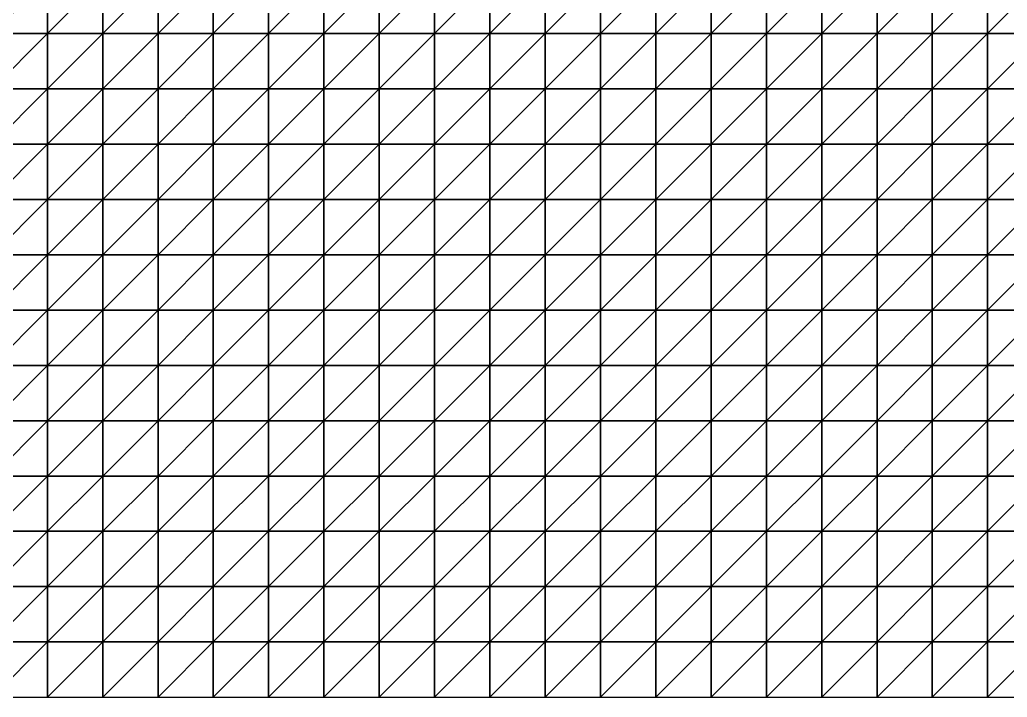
# Model space of a CAD drawing. Extents: x 504700 to 505400, y 9011750 to 9012250.
# Drawn here: x 505045 to 505223.5, y 9011750 to 9011872.5 of the extents above; entities that cross this region are included whole.
import ezdxf

# ---------------------------------------------------------------- set-up
doc = ezdxf.new("R2010")
doc.units = 0

msp = doc.modelspace()

# ---------------------------------------------------------------- linework, layer by layer
at = {"layer": 'TOPO_JUNI'}
for points in [[(505040, 9011870, 336.17), (505050, 9011870, 336.96), (505050, 9011880, 336.84)], [(505040, 9011870, 336.17), (505050, 9011880, 336.84), (505040, 9011880, 336.04)], [(505050, 9011870, 336.96), (505060, 9011870, 337.62), (505060, 9011880, 337.51)], [(505050, 9011870, 336.96), (505060, 9011880, 337.51), (505050, 9011880, 336.84)], [(505060, 9011870, 337.62), (505070, 9011870, 338.19), (505070, 9011880, 338.09)], [(505060, 9011870, 337.62), (505070, 9011880, 338.09), (505060, 9011880, 337.51)], [(505070, 9011870, 338.19), (505080, 9011870, 338.63), (505080, 9011880, 338.54)], [(505070, 9011870, 338.19), (505080, 9011880, 338.54), (505070, 9011880, 338.09)], [(505080, 9011870, 338.63), (505090, 9011870, 338.98), (505090, 9011880, 338.9)], [(505080, 9011870, 338.63), (505090, 9011880, 338.9), (505080, 9011880, 338.54)], [(505090, 9011870, 338.98), (505100, 9011870, 339.21), (505100, 9011880, 339.15)], [(505090, 9011870, 338.98), (505100, 9011880, 339.15), (505090, 9011880, 338.9)], [(505100, 9011870, 339.21), (505110, 9011870, 339.39), (505110, 9011880, 339.33)], [(505100, 9011870, 339.21), (505110, 9011880, 339.33), (505100, 9011880, 339.15)], [(505110, 9011870, 339.39), (505120, 9011870, 339.49), (505120, 9011880, 339.44)], [(505110, 9011870, 339.39), (505120, 9011880, 339.44), (505110, 9011880, 339.33)], [(505120, 9011870, 339.49), (505130, 9011870, 339.56), (505130, 9011880, 339.52)], [(505120, 9011870, 339.49), (505130, 9011880, 339.52), (505120, 9011880, 339.44)], [(505130, 9011870, 339.56), (505140, 9011870, 339.62), (505140, 9011880, 339.59)], [(505130, 9011870, 339.56), (505140, 9011880, 339.59), (505130, 9011880, 339.52)], [(505140, 9011870, 339.62), (505150, 9011870, 339.7), (505150, 9011880, 339.67)], [(505140, 9011870, 339.62), (505150, 9011880, 339.67), (505140, 9011880, 339.59)], [(505150, 9011870, 339.7), (505160, 9011870, 339.82), (505160, 9011880, 339.8)], [(505150, 9011870, 339.7), (505160, 9011880, 339.8), (505150, 9011880, 339.67)], [(505160, 9011870, 339.82), (505170, 9011870, 339.98), (505170, 9011880, 339.97)], [(505160, 9011870, 339.82), (505170, 9011880, 339.97), (505160, 9011880, 339.8)], [(505170, 9011870, 339.98), (505180, 9011870, 340.24), (505180, 9011880, 340.23)], [(505170, 9011870, 339.98), (505180, 9011880, 340.23), (505170, 9011880, 339.97)], [(505180, 9011870, 340.24), (505190, 9011870, 340.56), (505190, 9011880, 340.56)], [(505180, 9011870, 340.24), (505190, 9011880, 340.56), (505180, 9011880, 340.23)], [(505190, 9011870, 340.56), (505200, 9011870, 340.99), (505200, 9011880, 340.99)], [(505190, 9011870, 340.56), (505200, 9011880, 340.99), (505190, 9011880, 340.56)], [(505200, 9011870, 340.99), (505210, 9011870, 341.48), (505210, 9011880, 341.49)], [(505200, 9011870, 340.99), (505210, 9011880, 341.49), (505200, 9011880, 340.99)], [(505210, 9011870, 341.48), (505220, 9011870, 342.08), (505220, 9011880, 342.09)], [(505210, 9011870, 341.48), (505220, 9011880, 342.09), (505210, 9011880, 341.49)], [(505220, 9011870, 342.08), (505230, 9011870, 342.73), (505230, 9011880, 342.74)], [(505220, 9011870, 342.08), (505230, 9011880, 342.74), (505220, 9011880, 342.09)], [(505040, 9011860, 336.3), (505050, 9011860, 337.08), (505050, 9011870, 336.96)], [(505040, 9011860, 336.3), (505050, 9011870, 336.96), (505040, 9011870, 336.17)], [(505050, 9011860, 337.08), (505060, 9011860, 337.73), (505060, 9011870, 337.62)], [(505050, 9011860, 337.08), (505060, 9011870, 337.62), (505050, 9011870, 336.96)], [(505060, 9011860, 337.73), (505070, 9011860, 338.29), (505070, 9011870, 338.19)], [(505060, 9011860, 337.73), (505070, 9011870, 338.19), (505060, 9011870, 337.62)], [(505070, 9011860, 338.29), (505080, 9011860, 338.71), (505080, 9011870, 338.63)], [(505070, 9011860, 338.29), (505080, 9011870, 338.63), (505070, 9011870, 338.19)], [(505080, 9011860, 338.71), (505090, 9011860, 339.05), (505090, 9011870, 338.98)], [(505080, 9011860, 338.71), (505090, 9011870, 338.98), (505080, 9011870, 338.63)], [(505090, 9011860, 339.05), (505100, 9011860, 339.28), (505100, 9011870, 339.21)], [(505090, 9011860, 339.05), (505100, 9011870, 339.21), (505090, 9011870, 338.98)], [(505100, 9011860, 339.28), (505110, 9011860, 339.44), (505110, 9011870, 339.39)], [(505100, 9011860, 339.28), (505110, 9011870, 339.39), (505100, 9011870, 339.21)], [(505110, 9011860, 339.44), (505120, 9011860, 339.53), (505120, 9011870, 339.49)], [(505110, 9011860, 339.44), (505120, 9011870, 339.49), (505110, 9011870, 339.39)], [(505120, 9011860, 339.53), (505130, 9011860, 339.59), (505130, 9011870, 339.56)], [(505120, 9011860, 339.53), (505130, 9011870, 339.56), (505120, 9011870, 339.49)], [(505130, 9011860, 339.59), (505140, 9011860, 339.65), (505140, 9011870, 339.62)], [(505130, 9011860, 339.59), (505140, 9011870, 339.62), (505130, 9011870, 339.56)], [(505140, 9011860, 339.65), (505150, 9011860, 339.71), (505150, 9011870, 339.7)], [(505140, 9011860, 339.65), (505150, 9011870, 339.7), (505140, 9011870, 339.62)], [(505150, 9011860, 339.71), (505160, 9011860, 339.82), (505160, 9011870, 339.82)], [(505150, 9011860, 339.71), (505160, 9011870, 339.82), (505150, 9011870, 339.7)], [(505160, 9011860, 339.82), (505170, 9011860, 339.98), (505170, 9011870, 339.98)], [(505160, 9011860, 339.82), (505170, 9011870, 339.98), (505160, 9011870, 339.82)], [(505170, 9011860, 339.98), (505180, 9011860, 340.23), (505180, 9011870, 340.24)], [(505170, 9011860, 339.98), (505180, 9011870, 340.24), (505170, 9011870, 339.98)], [(505180, 9011860, 340.23), (505190, 9011860, 340.55), (505190, 9011870, 340.56)], [(505180, 9011860, 340.23), (505190, 9011870, 340.56), (505180, 9011870, 340.24)], [(505190, 9011860, 340.55), (505200, 9011860, 340.97), (505200, 9011870, 340.99)], [(505190, 9011860, 340.55), (505200, 9011870, 340.99), (505190, 9011870, 340.56)], [(505200, 9011860, 340.97), (505210, 9011860, 341.47), (505210, 9011870, 341.48)], [(505200, 9011860, 340.97), (505210, 9011870, 341.48), (505200, 9011870, 340.99)], [(505210, 9011860, 341.47), (505220, 9011860, 342.05), (505220, 9011870, 342.08)], [(505210, 9011860, 341.47), (505220, 9011870, 342.08), (505210, 9011870, 341.48)], [(505220, 9011860, 342.05), (505230, 9011860, 342.7), (505230, 9011870, 342.73)], [(505220, 9011860, 342.05), (505230, 9011870, 342.73), (505220, 9011870, 342.08)], [(505040, 9011850, 336.43), (505050, 9011850, 337.19), (505050, 9011860, 337.08)], [(505040, 9011850, 336.43), (505050, 9011860, 337.08), (505040, 9011860, 336.3)], [(505050, 9011850, 337.19), (505060, 9011850, 337.83), (505060, 9011860, 337.73)], [(505050, 9011850, 337.19), (505060, 9011860, 337.73), (505050, 9011860, 337.08)], [(505060, 9011850, 337.83), (505070, 9011850, 338.37), (505070, 9011860, 338.29)], [(505060, 9011850, 337.83), (505070, 9011860, 338.29), (505060, 9011860, 337.73)], [(505070, 9011850, 338.37), (505080, 9011850, 338.79), (505080, 9011860, 338.71)], [(505070, 9011850, 338.37), (505080, 9011860, 338.71), (505070, 9011860, 338.29)], [(505080, 9011850, 338.79), (505090, 9011850, 339.11), (505090, 9011860, 339.05)], [(505080, 9011850, 338.79), (505090, 9011860, 339.05), (505080, 9011860, 338.71)], [(505090, 9011850, 339.11), (505100, 9011850, 339.33), (505100, 9011860, 339.28)], [(505090, 9011850, 339.11), (505100, 9011860, 339.28), (505090, 9011860, 339.05)], [(505100, 9011850, 339.33), (505110, 9011850, 339.48), (505110, 9011860, 339.44)], [(505100, 9011850, 339.33), (505110, 9011860, 339.44), (505100, 9011860, 339.28)], [(505110, 9011850, 339.48), (505120, 9011850, 339.56), (505120, 9011860, 339.53)], [(505110, 9011850, 339.48), (505120, 9011860, 339.53), (505110, 9011860, 339.44)], [(505120, 9011850, 339.56), (505130, 9011850, 339.62), (505130, 9011860, 339.59)], [(505120, 9011850, 339.56), (505130, 9011860, 339.59), (505120, 9011860, 339.53)], [(505130, 9011850, 339.62), (505140, 9011850, 339.66), (505140, 9011860, 339.65)], [(505130, 9011850, 339.62), (505140, 9011860, 339.65), (505130, 9011860, 339.59)], [(505140, 9011850, 339.66), (505150, 9011850, 339.72), (505150, 9011860, 339.71)], [(505140, 9011850, 339.66), (505150, 9011860, 339.71), (505140, 9011860, 339.65)], [(505150, 9011850, 339.72), (505160, 9011850, 339.82), (505160, 9011860, 339.82)], [(505150, 9011850, 339.72), (505160, 9011860, 339.82), (505150, 9011860, 339.71)], [(505160, 9011850, 339.82), (505170, 9011850, 339.97), (505170, 9011860, 339.98)], [(505160, 9011850, 339.82), (505170, 9011860, 339.98), (505160, 9011860, 339.82)], [(505170, 9011850, 339.97), (505180, 9011850, 340.21), (505180, 9011860, 340.23)], [(505170, 9011850, 339.97), (505180, 9011860, 340.23), (505170, 9011860, 339.98)], [(505180, 9011850, 340.21), (505190, 9011850, 340.52), (505190, 9011860, 340.55)], [(505180, 9011850, 340.21), (505190, 9011860, 340.55), (505180, 9011860, 340.23)], [(505190, 9011850, 340.52), (505200, 9011850, 340.94), (505200, 9011860, 340.97)], [(505190, 9011850, 340.52), (505200, 9011860, 340.97), (505190, 9011860, 340.55)], [(505200, 9011850, 340.94), (505210, 9011850, 341.43), (505210, 9011860, 341.47)], [(505200, 9011850, 340.94), (505210, 9011860, 341.47), (505200, 9011860, 340.97)], [(505210, 9011850, 341.43), (505220, 9011850, 342.02), (505220, 9011860, 342.05)], [(505210, 9011850, 341.43), (505220, 9011860, 342.05), (505210, 9011860, 341.47)], [(505220, 9011850, 342.02), (505230, 9011850, 342.67), (505230, 9011860, 342.7)], [(505220, 9011850, 342.02), (505230, 9011860, 342.7), (505220, 9011860, 342.05)], [(505040, 9011840, 336.55), (505050, 9011840, 337.3), (505050, 9011850, 337.19)], [(505040, 9011840, 336.55), (505050, 9011850, 337.19), (505040, 9011850, 336.43)], [(505050, 9011840, 337.3), (505060, 9011840, 337.92), (505060, 9011850, 337.83)], [(505050, 9011840, 337.3), (505060, 9011850, 337.83), (505050, 9011850, 337.19)], [(505060, 9011840, 337.92), (505070, 9011840, 338.46), (505070, 9011850, 338.37)], [(505060, 9011840, 337.92), (505070, 9011850, 338.37), (505060, 9011850, 337.83)], [(505070, 9011840, 338.46), (505080, 9011840, 338.86), (505080, 9011850, 338.79)], [(505070, 9011840, 338.46), (505080, 9011850, 338.79), (505070, 9011850, 338.37)], [(505080, 9011840, 338.86), (505090, 9011840, 339.17), (505090, 9011850, 339.11)], [(505080, 9011840, 338.86), (505090, 9011850, 339.11), (505080, 9011850, 338.79)], [(505090, 9011840, 339.17), (505100, 9011840, 339.37), (505100, 9011850, 339.33)], [(505090, 9011840, 339.17), (505100, 9011850, 339.33), (505090, 9011850, 339.11)], [(505100, 9011840, 339.37), (505110, 9011840, 339.51), (505110, 9011850, 339.48)], [(505100, 9011840, 339.37), (505110, 9011850, 339.48), (505100, 9011850, 339.33)], [(505110, 9011840, 339.51), (505120, 9011840, 339.59), (505120, 9011850, 339.56)], [(505110, 9011840, 339.51), (505120, 9011850, 339.56), (505110, 9011850, 339.48)], [(505120, 9011840, 339.59), (505130, 9011840, 339.63), (505130, 9011850, 339.62)], [(505120, 9011840, 339.59), (505130, 9011850, 339.62), (505120, 9011850, 339.56)], [(505130, 9011840, 339.63), (505140, 9011840, 339.66), (505140, 9011850, 339.66)], [(505130, 9011840, 339.63), (505140, 9011850, 339.66), (505130, 9011850, 339.62)], [(505140, 9011840, 339.66), (505150, 9011840, 339.71), (505150, 9011850, 339.72)], [(505140, 9011840, 339.66), (505150, 9011850, 339.72), (505140, 9011850, 339.66)], [(505150, 9011840, 339.71), (505160, 9011840, 339.81), (505160, 9011850, 339.82)], [(505150, 9011840, 339.71), (505160, 9011850, 339.82), (505150, 9011850, 339.72)], [(505160, 9011840, 339.81), (505170, 9011840, 339.95), (505170, 9011850, 339.97)], [(505160, 9011840, 339.81), (505170, 9011850, 339.97), (505160, 9011850, 339.82)], [(505170, 9011840, 339.95), (505180, 9011840, 340.18), (505180, 9011850, 340.21)], [(505170, 9011840, 339.95), (505180, 9011850, 340.21), (505170, 9011850, 339.97)], [(505180, 9011840, 340.18), (505190, 9011840, 340.49), (505190, 9011850, 340.52)], [(505180, 9011840, 340.18), (505190, 9011850, 340.52), (505180, 9011850, 340.21)], [(505190, 9011840, 340.49), (505200, 9011840, 340.9), (505200, 9011850, 340.94)], [(505190, 9011840, 340.49), (505200, 9011850, 340.94), (505190, 9011850, 340.52)], [(505200, 9011840, 340.9), (505210, 9011840, 341.39), (505210, 9011850, 341.43)], [(505200, 9011840, 340.9), (505210, 9011850, 341.43), (505200, 9011850, 340.94)], [(505210, 9011840, 341.39), (505220, 9011840, 341.97), (505220, 9011850, 342.02)], [(505210, 9011840, 341.39), (505220, 9011850, 342.02), (505210, 9011850, 341.43)], [(505220, 9011840, 341.97), (505230, 9011840, 342.62), (505230, 9011850, 342.67)], [(505220, 9011840, 341.97), (505230, 9011850, 342.67), (505220, 9011850, 342.02)], [(505040, 9011830, 336.67), (505050, 9011830, 337.4), (505050, 9011840, 337.3)], [(505040, 9011830, 336.67), (505050, 9011840, 337.3), (505040, 9011840, 336.55)], [(505050, 9011830, 337.4), (505060, 9011830, 338.01), (505060, 9011840, 337.92)], [(505050, 9011830, 337.4), (505060, 9011840, 337.92), (505050, 9011840, 337.3)], [(505060, 9011830, 338.01), (505070, 9011830, 338.53), (505070, 9011840, 338.46)], [(505060, 9011830, 338.01), (505070, 9011840, 338.46), (505060, 9011840, 337.92)], [(505070, 9011830, 338.53), (505080, 9011830, 338.92), (505080, 9011840, 338.86)], [(505070, 9011830, 338.53), (505080, 9011840, 338.86), (505070, 9011840, 338.46)], [(505080, 9011830, 338.92), (505090, 9011830, 339.22), (505090, 9011840, 339.17)], [(505080, 9011830, 338.92), (505090, 9011840, 339.17), (505080, 9011840, 338.86)], [(505090, 9011830, 339.22), (505100, 9011830, 339.41), (505100, 9011840, 339.37)], [(505090, 9011830, 339.22), (505100, 9011840, 339.37), (505090, 9011840, 339.17)], [(505100, 9011830, 339.41), (505110, 9011830, 339.54), (505110, 9011840, 339.51)], [(505100, 9011830, 339.41), (505110, 9011840, 339.51), (505100, 9011840, 339.37)], [(505110, 9011830, 339.54), (505120, 9011830, 339.6), (505120, 9011840, 339.59)], [(505110, 9011830, 339.54), (505120, 9011840, 339.59), (505110, 9011840, 339.51)], [(505120, 9011830, 339.6), (505130, 9011830, 339.63), (505130, 9011840, 339.63)], [(505120, 9011830, 339.6), (505130, 9011840, 339.63), (505120, 9011840, 339.59)], [(505130, 9011830, 339.63), (505140, 9011830, 339.66), (505140, 9011840, 339.66)], [(505130, 9011830, 339.63), (505140, 9011840, 339.66), (505130, 9011840, 339.63)], [(505140, 9011830, 339.66), (505150, 9011830, 339.7), (505150, 9011840, 339.71)], [(505140, 9011830, 339.66), (505150, 9011840, 339.71), (505140, 9011840, 339.66)], [(505150, 9011830, 339.7), (505160, 9011830, 339.78), (505160, 9011840, 339.81)], [(505150, 9011830, 339.7), (505160, 9011840, 339.81), (505150, 9011840, 339.71)], [(505160, 9011830, 339.78), (505170, 9011830, 339.92), (505170, 9011840, 339.95)], [(505160, 9011830, 339.78), (505170, 9011840, 339.95), (505160, 9011840, 339.81)], [(505170, 9011830, 339.92), (505180, 9011830, 340.15), (505180, 9011840, 340.18)], [(505170, 9011830, 339.92), (505180, 9011840, 340.18), (505170, 9011840, 339.95)], [(505180, 9011830, 340.15), (505190, 9011830, 340.45), (505190, 9011840, 340.49)], [(505180, 9011830, 340.15), (505190, 9011840, 340.49), (505180, 9011840, 340.18)], [(505190, 9011830, 340.45), (505200, 9011830, 340.86), (505200, 9011840, 340.9)], [(505190, 9011830, 340.45), (505200, 9011840, 340.9), (505190, 9011840, 340.49)], [(505200, 9011830, 340.86), (505210, 9011830, 341.34), (505210, 9011840, 341.39)], [(505200, 9011830, 340.86), (505210, 9011840, 341.39), (505200, 9011840, 340.9)], [(505210, 9011830, 341.34), (505220, 9011830, 341.92), (505220, 9011840, 341.97)], [(505210, 9011830, 341.34), (505220, 9011840, 341.97), (505210, 9011840, 341.39)], [(505220, 9011830, 341.92), (505230, 9011830, 342.56), (505230, 9011840, 342.62)], [(505220, 9011830, 341.92), (505230, 9011840, 342.62), (505220, 9011840, 341.97)], [(505040, 9011820, 336.79), (505050, 9011820, 337.51), (505050, 9011830, 337.4)], [(505040, 9011820, 336.79), (505050, 9011830, 337.4), (505040, 9011830, 336.67)], [(505050, 9011820, 337.51), (505060, 9011820, 338.1), (505060, 9011830, 338.01)], [(505050, 9011820, 337.51), (505060, 9011830, 338.01), (505050, 9011830, 337.4)], [(505060, 9011820, 338.1), (505070, 9011820, 338.61), (505070, 9011830, 338.53)], [(505060, 9011820, 338.1), (505070, 9011830, 338.53), (505060, 9011830, 338.01)], [(505070, 9011820, 338.61), (505080, 9011820, 338.98), (505080, 9011830, 338.92)], [(505070, 9011820, 338.61), (505080, 9011830, 338.92), (505070, 9011830, 338.53)], [(505080, 9011820, 338.98), (505090, 9011820, 339.27), (505090, 9011830, 339.22)], [(505080, 9011820, 338.98), (505090, 9011830, 339.22), (505080, 9011830, 338.92)], [(505090, 9011820, 339.27), (505100, 9011820, 339.45), (505100, 9011830, 339.41)], [(505090, 9011820, 339.27), (505100, 9011830, 339.41), (505090, 9011830, 339.22)], [(505100, 9011820, 339.45), (505110, 9011820, 339.56), (505110, 9011830, 339.54)], [(505100, 9011820, 339.45), (505110, 9011830, 339.54), (505100, 9011830, 339.41)], [(505110, 9011820, 339.56), (505120, 9011820, 339.61), (505120, 9011830, 339.6)], [(505110, 9011820, 339.56), (505120, 9011830, 339.6), (505110, 9011830, 339.54)], [(505120, 9011820, 339.61), (505130, 9011820, 339.63), (505130, 9011830, 339.63)], [(505120, 9011820, 339.61), (505130, 9011830, 339.63), (505120, 9011830, 339.6)], [(505130, 9011820, 339.63), (505140, 9011820, 339.64), (505140, 9011830, 339.66)], [(505130, 9011820, 339.63), (505140, 9011830, 339.66), (505130, 9011830, 339.63)], [(505140, 9011820, 339.64), (505150, 9011820, 339.67), (505150, 9011830, 339.7)], [(505140, 9011820, 339.64), (505150, 9011830, 339.7), (505140, 9011830, 339.66)], [(505150, 9011820, 339.67), (505160, 9011820, 339.75), (505160, 9011830, 339.78)], [(505150, 9011820, 339.67), (505160, 9011830, 339.78), (505150, 9011830, 339.7)], [(505160, 9011820, 339.75), (505170, 9011820, 339.88), (505170, 9011830, 339.92)], [(505160, 9011820, 339.75), (505170, 9011830, 339.92), (505160, 9011830, 339.78)], [(505170, 9011820, 339.88), (505180, 9011820, 340.1), (505180, 9011830, 340.15)], [(505170, 9011820, 339.88), (505180, 9011830, 340.15), (505170, 9011830, 339.92)], [(505180, 9011820, 340.1), (505190, 9011820, 340.39), (505190, 9011830, 340.45)], [(505180, 9011820, 340.1), (505190, 9011830, 340.45), (505180, 9011830, 340.15)], [(505190, 9011820, 340.39), (505200, 9011820, 340.8), (505200, 9011830, 340.86)], [(505190, 9011820, 340.39), (505200, 9011830, 340.86), (505190, 9011830, 340.45)], [(505200, 9011820, 340.8), (505210, 9011820, 341.28), (505210, 9011830, 341.34)], [(505200, 9011820, 340.8), (505210, 9011830, 341.34), (505200, 9011830, 340.86)], [(505210, 9011820, 341.28), (505220, 9011820, 341.85), (505220, 9011830, 341.92)], [(505210, 9011820, 341.28), (505220, 9011830, 341.92), (505210, 9011830, 341.34)], [(505220, 9011820, 341.85), (505230, 9011820, 342.49), (505230, 9011830, 342.56)], [(505220, 9011820, 341.85), (505230, 9011830, 342.56), (505220, 9011830, 341.92)], [(505040, 9011810, 336.9), (505050, 9011810, 337.61), (505050, 9011820, 337.51)], [(505040, 9011810, 336.9), (505050, 9011820, 337.51), (505040, 9011820, 336.79)], [(505050, 9011810, 337.61), (505060, 9011810, 338.19), (505060, 9011820, 338.1)], [(505050, 9011810, 337.61), (505060, 9011820, 338.1), (505050, 9011820, 337.51)], [(505060, 9011810, 338.19), (505070, 9011810, 338.68), (505070, 9011820, 338.61)], [(505060, 9011810, 338.19), (505070, 9011820, 338.61), (505060, 9011820, 338.1)], [(505070, 9011810, 338.68), (505080, 9011810, 339.04), (505080, 9011820, 338.98)], [(505070, 9011810, 338.68), (505080, 9011820, 338.98), (505070, 9011820, 338.61)], [(505080, 9011810, 339.04), (505090, 9011810, 339.31), (505090, 9011820, 339.27)], [(505080, 9011810, 339.04), (505090, 9011820, 339.27), (505080, 9011820, 338.98)], [(505090, 9011810, 339.31), (505100, 9011810, 339.48), (505100, 9011820, 339.45)], [(505090, 9011810, 339.31), (505100, 9011820, 339.45), (505090, 9011820, 339.27)], [(505100, 9011810, 339.48), (505110, 9011810, 339.57), (505110, 9011820, 339.56)], [(505100, 9011810, 339.48), (505110, 9011820, 339.56), (505100, 9011820, 339.45)], [(505110, 9011810, 339.57), (505120, 9011810, 339.61), (505120, 9011820, 339.61)], [(505110, 9011810, 339.57), (505120, 9011820, 339.61), (505110, 9011820, 339.56)], [(505120, 9011810, 339.61), (505130, 9011810, 339.62), (505130, 9011820, 339.63)], [(505120, 9011810, 339.61), (505130, 9011820, 339.63), (505120, 9011820, 339.61)], [(505130, 9011810, 339.62), (505140, 9011810, 339.62), (505140, 9011820, 339.64)], [(505130, 9011810, 339.62), (505140, 9011820, 339.64), (505130, 9011820, 339.63)], [(505140, 9011810, 339.62), (505150, 9011810, 339.64), (505150, 9011820, 339.67)], [(505140, 9011810, 339.62), (505150, 9011820, 339.67), (505140, 9011820, 339.64)], [(505150, 9011810, 339.64), (505160, 9011810, 339.71), (505160, 9011820, 339.75)], [(505150, 9011810, 339.64), (505160, 9011820, 339.75), (505150, 9011820, 339.67)], [(505160, 9011810, 339.71), (505170, 9011810, 339.83), (505170, 9011820, 339.88)], [(505160, 9011810, 339.71), (505170, 9011820, 339.88), (505160, 9011820, 339.75)], [(505170, 9011810, 339.83), (505180, 9011810, 340.04), (505180, 9011820, 340.1)], [(505170, 9011810, 339.83), (505180, 9011820, 340.1), (505170, 9011820, 339.88)], [(505180, 9011810, 340.04), (505190, 9011810, 340.33), (505190, 9011820, 340.39)], [(505180, 9011810, 340.04), (505190, 9011820, 340.39), (505180, 9011820, 340.1)], [(505190, 9011810, 340.33), (505200, 9011810, 340.73), (505200, 9011820, 340.8)], [(505190, 9011810, 340.33), (505200, 9011820, 340.8), (505190, 9011820, 340.39)], [(505200, 9011810, 340.73), (505210, 9011810, 341.2), (505210, 9011820, 341.28)], [(505200, 9011810, 340.73), (505210, 9011820, 341.28), (505200, 9011820, 340.8)], [(505210, 9011810, 341.2), (505220, 9011810, 341.78), (505220, 9011820, 341.85)], [(505210, 9011810, 341.2), (505220, 9011820, 341.85), (505210, 9011820, 341.28)], [(505220, 9011810, 341.78), (505230, 9011810, 342.41), (505230, 9011820, 342.49)], [(505220, 9011810, 341.78), (505230, 9011820, 342.49), (505220, 9011820, 341.85)], [(505040, 9011800, 337.02), (505050, 9011800, 337.7), (505050, 9011810, 337.61)], [(505040, 9011800, 337.02), (505050, 9011810, 337.61), (505040, 9011810, 336.9)], [(505050, 9011800, 337.7), (505060, 9011800, 338.27), (505060, 9011810, 338.19)], [(505050, 9011800, 337.7), (505060, 9011810, 338.19), (505050, 9011810, 337.61)], [(505060, 9011800, 338.27), (505070, 9011800, 338.74), (505070, 9011810, 338.68)], [(505060, 9011800, 338.27), (505070, 9011810, 338.68), (505060, 9011810, 338.19)], [(505070, 9011800, 338.74), (505080, 9011800, 339.09), (505080, 9011810, 339.04)], [(505070, 9011800, 338.74), (505080, 9011810, 339.04), (505070, 9011810, 338.68)], [(505080, 9011800, 339.09), (505090, 9011800, 339.35), (505090, 9011810, 339.31)], [(505080, 9011800, 339.09), (505090, 9011810, 339.31), (505080, 9011810, 339.04)], [(505090, 9011800, 339.35), (505100, 9011800, 339.49), (505100, 9011810, 339.48)], [(505090, 9011800, 339.35), (505100, 9011810, 339.48), (505090, 9011810, 339.31)], [(505100, 9011800, 339.49), (505110, 9011800, 339.58), (505110, 9011810, 339.57)], [(505100, 9011800, 339.49), (505110, 9011810, 339.57), (505100, 9011810, 339.48)], [(505110, 9011800, 339.58), (505120, 9011800, 339.61), (505120, 9011810, 339.61)], [(505110, 9011800, 339.58), (505120, 9011810, 339.61), (505110, 9011810, 339.57)], [(505120, 9011800, 339.61), (505130, 9011800, 339.6), (505130, 9011810, 339.62)], [(505120, 9011800, 339.61), (505130, 9011810, 339.62), (505120, 9011810, 339.61)], [(505130, 9011800, 339.6), (505140, 9011800, 339.6), (505140, 9011810, 339.62)], [(505130, 9011800, 339.6), (505140, 9011810, 339.62), (505130, 9011810, 339.62)], [(505140, 9011800, 339.6), (505150, 9011800, 339.61), (505150, 9011810, 339.64)], [(505140, 9011800, 339.6), (505150, 9011810, 339.64), (505140, 9011810, 339.62)], [(505150, 9011800, 339.61), (505160, 9011800, 339.66), (505160, 9011810, 339.71)], [(505150, 9011800, 339.61), (505160, 9011810, 339.71), (505150, 9011810, 339.64)], [(505160, 9011800, 339.66), (505170, 9011800, 339.78), (505170, 9011810, 339.83)], [(505160, 9011800, 339.66), (505170, 9011810, 339.83), (505160, 9011810, 339.71)], [(505170, 9011800, 339.78), (505180, 9011800, 339.98), (505180, 9011810, 340.04)], [(505170, 9011800, 339.78), (505180, 9011810, 340.04), (505170, 9011810, 339.83)], [(505180, 9011800, 339.98), (505190, 9011800, 340.26), (505190, 9011810, 340.33)], [(505180, 9011800, 339.98), (505190, 9011810, 340.33), (505180, 9011810, 340.04)], [(505190, 9011800, 340.26), (505200, 9011800, 340.65), (505200, 9011810, 340.73)], [(505190, 9011800, 340.26), (505200, 9011810, 340.73), (505190, 9011810, 340.33)], [(505200, 9011800, 340.65), (505210, 9011800, 341.12), (505210, 9011810, 341.2)], [(505200, 9011800, 340.65), (505210, 9011810, 341.2), (505200, 9011810, 340.73)], [(505210, 9011800, 341.12), (505220, 9011800, 341.69), (505220, 9011810, 341.78)], [(505210, 9011800, 341.12), (505220, 9011810, 341.78), (505210, 9011810, 341.2)], [(505220, 9011800, 341.69), (505230, 9011800, 342.32), (505230, 9011810, 342.41)], [(505220, 9011800, 341.69), (505230, 9011810, 342.41), (505220, 9011810, 341.78)], [(505040, 9011790, 337.13), (505050, 9011790, 337.8), (505050, 9011800, 337.7)], [(505040, 9011790, 337.13), (505050, 9011800, 337.7), (505040, 9011800, 337.02)], [(505050, 9011790, 337.8), (505060, 9011790, 338.35), (505060, 9011800, 338.27)], [(505050, 9011790, 337.8), (505060, 9011800, 338.27), (505050, 9011800, 337.7)], [(505060, 9011790, 338.35), (505070, 9011790, 338.8), (505070, 9011800, 338.74)], [(505060, 9011790, 338.35), (505070, 9011800, 338.74), (505060, 9011800, 338.27)], [(505070, 9011790, 338.8), (505080, 9011790, 339.13), (505080, 9011800, 339.09)], [(505070, 9011790, 338.8), (505080, 9011800, 339.09), (505070, 9011800, 338.74)], [(505080, 9011790, 339.13), (505090, 9011790, 339.38), (505090, 9011800, 339.35)], [(505080, 9011790, 339.13), (505090, 9011800, 339.35), (505080, 9011800, 339.09)], [(505090, 9011790, 339.38), (505100, 9011790, 339.51), (505100, 9011800, 339.49)], [(505090, 9011790, 339.38), (505100, 9011800, 339.49), (505090, 9011800, 339.35)], [(505100, 9011790, 339.51), (505110, 9011790, 339.59), (505110, 9011800, 339.58)], [(505100, 9011790, 339.51), (505110, 9011800, 339.58), (505100, 9011800, 339.49)], [(505110, 9011790, 339.59), (505120, 9011790, 339.6), (505120, 9011800, 339.61)], [(505110, 9011790, 339.59), (505120, 9011800, 339.61), (505110, 9011800, 339.58)], [(505120, 9011790, 339.6), (505130, 9011790, 339.58), (505130, 9011800, 339.6)], [(505120, 9011790, 339.6), (505130, 9011800, 339.6), (505120, 9011800, 339.61)], [(505130, 9011790, 339.58), (505140, 9011790, 339.56), (505140, 9011800, 339.6)], [(505130, 9011790, 339.58), (505140, 9011800, 339.6), (505130, 9011800, 339.6)], [(505140, 9011790, 339.56), (505150, 9011790, 339.56), (505150, 9011800, 339.61)], [(505140, 9011790, 339.56), (505150, 9011800, 339.61), (505140, 9011800, 339.6)], [(505150, 9011790, 339.56), (505160, 9011790, 339.61), (505160, 9011800, 339.66)], [(505150, 9011790, 339.56), (505160, 9011800, 339.66), (505150, 9011800, 339.61)], [(505160, 9011790, 339.61), (505170, 9011790, 339.71), (505170, 9011800, 339.78)], [(505160, 9011790, 339.61), (505170, 9011800, 339.78), (505160, 9011800, 339.66)], [(505170, 9011790, 339.71), (505180, 9011790, 339.91), (505180, 9011800, 339.98)], [(505170, 9011790, 339.71), (505180, 9011800, 339.98), (505170, 9011800, 339.78)], [(505180, 9011790, 339.91), (505190, 9011790, 340.18), (505190, 9011800, 340.26)], [(505180, 9011790, 339.91), (505190, 9011800, 340.26), (505180, 9011800, 339.98)], [(505190, 9011790, 340.18), (505200, 9011790, 340.57), (505200, 9011800, 340.65)], [(505190, 9011790, 340.18), (505200, 9011800, 340.65), (505190, 9011800, 340.26)], [(505200, 9011790, 340.57), (505210, 9011790, 341.03), (505210, 9011800, 341.12)], [(505200, 9011790, 340.57), (505210, 9011800, 341.12), (505200, 9011800, 340.65)], [(505210, 9011790, 341.03), (505220, 9011790, 341.6), (505220, 9011800, 341.69)], [(505210, 9011790, 341.03), (505220, 9011800, 341.69), (505210, 9011800, 341.12)], [(505220, 9011790, 341.6), (505230, 9011790, 342.23), (505230, 9011800, 342.32)], [(505220, 9011790, 341.6), (505230, 9011800, 342.32), (505220, 9011800, 341.69)], [(505040, 9011780, 337.24), (505050, 9011780, 337.89), (505050, 9011790, 337.8)], [(505040, 9011780, 337.24), (505050, 9011790, 337.8), (505040, 9011790, 337.13)], [(505050, 9011780, 337.89), (505060, 9011780, 338.42), (505060, 9011790, 338.35)], [(505050, 9011780, 337.89), (505060, 9011790, 338.35), (505050, 9011790, 337.8)], [(505060, 9011780, 338.42), (505070, 9011780, 338.86), (505070, 9011790, 338.8)], [(505060, 9011780, 338.42), (505070, 9011790, 338.8), (505060, 9011790, 338.35)], [(505070, 9011780, 338.86), (505080, 9011780, 339.18), (505080, 9011790, 339.13)], [(505070, 9011780, 338.86), (505080, 9011790, 339.13), (505070, 9011790, 338.8)], [(505080, 9011780, 339.18), (505090, 9011780, 339.4), (505090, 9011790, 339.38)], [(505080, 9011780, 339.18), (505090, 9011790, 339.38), (505080, 9011790, 339.13)], [(505090, 9011780, 339.4), (505100, 9011780, 339.53), (505100, 9011790, 339.51)], [(505090, 9011780, 339.4), (505100, 9011790, 339.51), (505090, 9011790, 339.38)], [(505100, 9011780, 339.53), (505110, 9011780, 339.58), (505110, 9011790, 339.59)], [(505100, 9011780, 339.53), (505110, 9011790, 339.59), (505100, 9011790, 339.51)], [(505110, 9011780, 339.58), (505120, 9011780, 339.58), (505120, 9011790, 339.6)], [(505110, 9011780, 339.58), (505120, 9011790, 339.6), (505110, 9011790, 339.59)], [(505120, 9011780, 339.58), (505130, 9011780, 339.56), (505130, 9011790, 339.58)], [(505120, 9011780, 339.58), (505130, 9011790, 339.58), (505120, 9011790, 339.6)], [(505130, 9011780, 339.56), (505140, 9011780, 339.52), (505140, 9011790, 339.56)], [(505130, 9011780, 339.56), (505140, 9011790, 339.56), (505130, 9011790, 339.58)], [(505140, 9011780, 339.52), (505150, 9011780, 339.51), (505150, 9011790, 339.56)], [(505140, 9011780, 339.52), (505150, 9011790, 339.56), (505140, 9011790, 339.56)], [(505150, 9011780, 339.51), (505160, 9011780, 339.55), (505160, 9011790, 339.61)], [(505150, 9011780, 339.51), (505160, 9011790, 339.61), (505150, 9011790, 339.56)], [(505160, 9011780, 339.55), (505170, 9011780, 339.64), (505170, 9011790, 339.71)], [(505160, 9011780, 339.55), (505170, 9011790, 339.71), (505160, 9011790, 339.61)], [(505170, 9011780, 339.64), (505180, 9011780, 339.83), (505180, 9011790, 339.91)], [(505170, 9011780, 339.64), (505180, 9011790, 339.91), (505170, 9011790, 339.71)], [(505180, 9011780, 339.83), (505190, 9011780, 340.1), (505190, 9011790, 340.18)], [(505180, 9011780, 339.83), (505190, 9011790, 340.18), (505180, 9011790, 339.91)], [(505190, 9011780, 340.1), (505200, 9011780, 340.48), (505200, 9011790, 340.57)], [(505190, 9011780, 340.1), (505200, 9011790, 340.57), (505190, 9011790, 340.18)], [(505200, 9011780, 340.48), (505210, 9011780, 340.94), (505210, 9011790, 341.03)], [(505200, 9011780, 340.48), (505210, 9011790, 341.03), (505200, 9011790, 340.57)], [(505210, 9011780, 340.94), (505220, 9011780, 341.5), (505220, 9011790, 341.6)], [(505210, 9011780, 340.94), (505220, 9011790, 341.6), (505210, 9011790, 341.03)], [(505220, 9011780, 341.5), (505230, 9011780, 342.12), (505230, 9011790, 342.23)], [(505220, 9011780, 341.5), (505230, 9011790, 342.23), (505220, 9011790, 341.6)], [(505040, 9011770, 337.35), (505050, 9011770, 337.98), (505050, 9011780, 337.89)], [(505040, 9011770, 337.35), (505050, 9011780, 337.89), (505040, 9011780, 337.24)], [(505050, 9011770, 337.98), (505060, 9011770, 338.5), (505060, 9011780, 338.42)], [(505050, 9011770, 337.98), (505060, 9011780, 338.42), (505050, 9011780, 337.89)], [(505060, 9011770, 338.5), (505070, 9011770, 338.92), (505070, 9011780, 338.86)], [(505060, 9011770, 338.5), (505070, 9011780, 338.86), (505060, 9011780, 338.42)], [(505070, 9011770, 338.92), (505080, 9011770, 339.22), (505080, 9011780, 339.18)], [(505070, 9011770, 338.92), (505080, 9011780, 339.18), (505070, 9011780, 338.86)], [(505080, 9011770, 339.22), (505090, 9011770, 339.43), (505090, 9011780, 339.4)], [(505080, 9011770, 339.22), (505090, 9011780, 339.4), (505080, 9011780, 339.18)], [(505090, 9011770, 339.43), (505100, 9011770, 339.53), (505100, 9011780, 339.53)], [(505090, 9011770, 339.43), (505100, 9011780, 339.53), (505090, 9011780, 339.4)], [(505100, 9011770, 339.53), (505110, 9011770, 339.58), (505110, 9011780, 339.58)], [(505100, 9011770, 339.53), (505110, 9011780, 339.58), (505100, 9011780, 339.53)], [(505110, 9011770, 339.58), (505120, 9011770, 339.57), (505120, 9011780, 339.58)], [(505110, 9011770, 339.58), (505120, 9011780, 339.58), (505110, 9011780, 339.58)], [(505120, 9011770, 339.57), (505130, 9011770, 339.52), (505130, 9011780, 339.56)], [(505120, 9011770, 339.57), (505130, 9011780, 339.56), (505120, 9011780, 339.58)], [(505130, 9011770, 339.52), (505140, 9011770, 339.48), (505140, 9011780, 339.52)], [(505130, 9011770, 339.52), (505140, 9011780, 339.52), (505130, 9011780, 339.56)], [(505140, 9011770, 339.48), (505150, 9011770, 339.46), (505150, 9011780, 339.51)], [(505140, 9011770, 339.48), (505150, 9011780, 339.51), (505140, 9011780, 339.52)], [(505150, 9011770, 339.46), (505160, 9011770, 339.48), (505160, 9011780, 339.55)], [(505150, 9011770, 339.46), (505160, 9011780, 339.55), (505150, 9011780, 339.51)], [(505160, 9011770, 339.48), (505170, 9011770, 339.57), (505170, 9011780, 339.64)], [(505160, 9011770, 339.48), (505170, 9011780, 339.64), (505160, 9011780, 339.55)], [(505170, 9011770, 339.57), (505180, 9011770, 339.75), (505180, 9011780, 339.83)], [(505170, 9011770, 339.57), (505180, 9011780, 339.83), (505170, 9011780, 339.64)], [(505180, 9011770, 339.75), (505190, 9011770, 340.01), (505190, 9011780, 340.1)], [(505180, 9011770, 339.75), (505190, 9011780, 340.1), (505180, 9011780, 339.83)], [(505190, 9011770, 340.01), (505200, 9011770, 340.38), (505200, 9011780, 340.48)], [(505190, 9011770, 340.01), (505200, 9011780, 340.48), (505190, 9011780, 340.1)], [(505200, 9011770, 340.38), (505210, 9011770, 340.83), (505210, 9011780, 340.94)], [(505200, 9011770, 340.38), (505210, 9011780, 340.94), (505200, 9011780, 340.48)], [(505210, 9011770, 340.83), (505220, 9011770, 341.39), (505220, 9011780, 341.5)], [(505210, 9011770, 340.83), (505220, 9011780, 341.5), (505210, 9011780, 340.94)], [(505220, 9011770, 341.39), (505230, 9011770, 342.01), (505230, 9011780, 342.12)], [(505220, 9011770, 341.39), (505230, 9011780, 342.12), (505220, 9011780, 341.5)], [(505040, 9011760, 337.45), (505050, 9011760, 338.07), (505050, 9011770, 337.98)], [(505040, 9011760, 337.45), (505050, 9011770, 337.98), (505040, 9011770, 337.35)], [(505050, 9011760, 338.07), (505060, 9011760, 338.57), (505060, 9011770, 338.5)], [(505050, 9011760, 338.07), (505060, 9011770, 338.5), (505050, 9011770, 337.98)], [(505060, 9011760, 338.57), (505070, 9011760, 338.97), (505070, 9011770, 338.92)], [(505060, 9011760, 338.57), (505070, 9011770, 338.92), (505060, 9011770, 338.5)], [(505070, 9011760, 338.97), (505080, 9011760, 339.25), (505080, 9011770, 339.22)], [(505070, 9011760, 338.97), (505080, 9011770, 339.22), (505070, 9011770, 338.92)], [(505080, 9011760, 339.25), (505090, 9011760, 339.45), (505090, 9011770, 339.43)], [(505080, 9011760, 339.25), (505090, 9011770, 339.43), (505080, 9011770, 339.22)], [(505090, 9011760, 339.45), (505100, 9011760, 339.54), (505100, 9011770, 339.53)], [(505090, 9011760, 339.45), (505100, 9011770, 339.53), (505090, 9011770, 339.43)], [(505100, 9011760, 339.54), (505110, 9011760, 339.57), (505110, 9011770, 339.58)], [(505100, 9011760, 339.54), (505110, 9011770, 339.58), (505100, 9011770, 339.53)], [(505110, 9011760, 339.57), (505120, 9011760, 339.54), (505120, 9011770, 339.57)], [(505110, 9011760, 339.57), (505120, 9011770, 339.57), (505110, 9011770, 339.58)], [(505120, 9011760, 339.54), (505130, 9011760, 339.49), (505130, 9011770, 339.52)], [(505120, 9011760, 339.54), (505130, 9011770, 339.52), (505120, 9011770, 339.57)], [(505130, 9011760, 339.49), (505140, 9011760, 339.43), (505140, 9011770, 339.48)], [(505130, 9011760, 339.49), (505140, 9011770, 339.48), (505130, 9011770, 339.52)], [(505140, 9011760, 339.43), (505150, 9011760, 339.39), (505150, 9011770, 339.46)], [(505140, 9011760, 339.43), (505150, 9011770, 339.46), (505140, 9011770, 339.48)], [(505150, 9011760, 339.39), (505160, 9011760, 339.41), (505160, 9011770, 339.48)], [(505150, 9011760, 339.39), (505160, 9011770, 339.48), (505150, 9011770, 339.46)], [(505160, 9011760, 339.41), (505170, 9011760, 339.49), (505170, 9011770, 339.57)], [(505160, 9011760, 339.41), (505170, 9011770, 339.57), (505160, 9011770, 339.48)], [(505170, 9011760, 339.49), (505180, 9011760, 339.66), (505180, 9011770, 339.75)], [(505170, 9011760, 339.49), (505180, 9011770, 339.75), (505170, 9011770, 339.57)], [(505180, 9011760, 339.66), (505190, 9011760, 339.91), (505190, 9011770, 340.01)], [(505180, 9011760, 339.66), (505190, 9011770, 340.01), (505180, 9011770, 339.75)], [(505190, 9011760, 339.91), (505200, 9011760, 340.28), (505200, 9011770, 340.38)], [(505190, 9011760, 339.91), (505200, 9011770, 340.38), (505190, 9011770, 340.01)], [(505200, 9011760, 340.28), (505210, 9011760, 340.73), (505210, 9011770, 340.83)], [(505200, 9011760, 340.28), (505210, 9011770, 340.83), (505200, 9011770, 340.38)], [(505210, 9011760, 340.73), (505220, 9011760, 341.28), (505220, 9011770, 341.39)], [(505210, 9011760, 340.73), (505220, 9011770, 341.39), (505210, 9011770, 340.83)], [(505220, 9011760, 341.28), (505230, 9011760, 341.9), (505230, 9011770, 342.01)], [(505220, 9011760, 341.28), (505230, 9011770, 342.01), (505220, 9011770, 341.39)], [(505040, 9011750, 337.56), (505050, 9011750, 338.16), (505050, 9011760, 338.07)], [(505040, 9011750, 337.56), (505050, 9011760, 338.07), (505040, 9011760, 337.45)], [(505050, 9011750, 338.16), (505060, 9011750, 338.63), (505060, 9011760, 338.57)], [(505050, 9011750, 338.16), (505060, 9011760, 338.57), (505050, 9011760, 338.07)], [(505060, 9011750, 338.63), (505070, 9011750, 339.02), (505070, 9011760, 338.97)], [(505060, 9011750, 338.63), (505070, 9011760, 338.97), (505060, 9011760, 338.57)], [(505070, 9011750, 339.02), (505080, 9011750, 339.29), (505080, 9011760, 339.25)], [(505070, 9011750, 339.02), (505080, 9011760, 339.25), (505070, 9011760, 338.97)], [(505080, 9011750, 339.29), (505090, 9011750, 339.47), (505090, 9011760, 339.45)], [(505080, 9011750, 339.29), (505090, 9011760, 339.45), (505080, 9011760, 339.25)], [(505090, 9011750, 339.47), (505100, 9011750, 339.54), (505100, 9011760, 339.54)], [(505090, 9011750, 339.47), (505100, 9011760, 339.54), (505090, 9011760, 339.45)], [(505100, 9011750, 339.54), (505110, 9011750, 339.56), (505110, 9011760, 339.57)], [(505100, 9011750, 339.54), (505110, 9011760, 339.57), (505100, 9011760, 339.54)], [(505110, 9011750, 339.56), (505120, 9011750, 339.51), (505120, 9011760, 339.54)], [(505110, 9011750, 339.56), (505120, 9011760, 339.54), (505110, 9011760, 339.57)], [(505120, 9011750, 339.51), (505130, 9011750, 339.45), (505130, 9011760, 339.49)], [(505120, 9011750, 339.51), (505130, 9011760, 339.49), (505120, 9011760, 339.54)], [(505130, 9011750, 339.45), (505140, 9011750, 339.38), (505140, 9011760, 339.43)], [(505130, 9011750, 339.45), (505140, 9011760, 339.43), (505130, 9011760, 339.49)], [(505140, 9011750, 339.38), (505150, 9011750, 339.33), (505150, 9011760, 339.39)], [(505140, 9011750, 339.38), (505150, 9011760, 339.39), (505140, 9011760, 339.43)], [(505150, 9011750, 339.33), (505160, 9011750, 339.34), (505160, 9011760, 339.41)], [(505150, 9011750, 339.33), (505160, 9011760, 339.41), (505150, 9011760, 339.39)], [(505160, 9011750, 339.34), (505170, 9011750, 339.4), (505170, 9011760, 339.49)], [(505160, 9011750, 339.34), (505170, 9011760, 339.49), (505160, 9011760, 339.41)], [(505170, 9011750, 339.4), (505180, 9011750, 339.57), (505180, 9011760, 339.66)], [(505170, 9011750, 339.4), (505180, 9011760, 339.66), (505170, 9011760, 339.49)], [(505180, 9011750, 339.57), (505190, 9011750, 339.81), (505190, 9011760, 339.91)], [(505180, 9011750, 339.57), (505190, 9011760, 339.91), (505180, 9011760, 339.66)], [(505190, 9011750, 339.81), (505200, 9011750, 340.17), (505200, 9011760, 340.28)], [(505190, 9011750, 339.81), (505200, 9011760, 340.28), (505190, 9011760, 339.91)], [(505200, 9011750, 340.17), (505210, 9011750, 340.61), (505210, 9011760, 340.73)], [(505200, 9011750, 340.17), (505210, 9011760, 340.73), (505200, 9011760, 340.28)], [(505210, 9011750, 340.61), (505220, 9011750, 341.16), (505220, 9011760, 341.28)], [(505210, 9011750, 340.61), (505220, 9011760, 341.28), (505210, 9011760, 340.73)], [(505220, 9011750, 341.16), (505230, 9011750, 341.78), (505230, 9011760, 341.9)], [(505220, 9011750, 341.16), (505230, 9011760, 341.9), (505220, 9011760, 341.28)]]:
    msp.add_3dface(points, dxfattribs=at)

doc.saveas('drawing.dxf')
